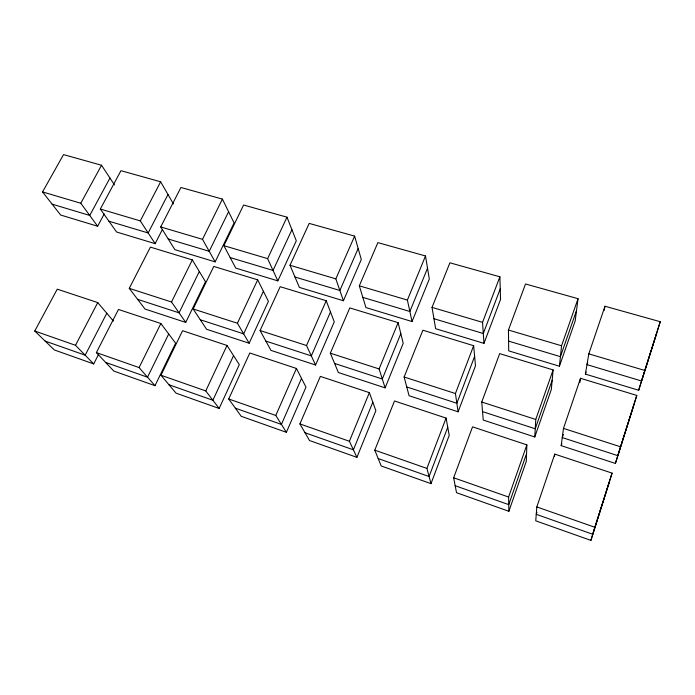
<?xml version="1.0" encoding="UTF-8"?>
<svg xmlns="http://www.w3.org/2000/svg" width="695" height="695" viewBox="0 0 695 695"><rect width="100%" height="100%" fill="white"/><g stroke="black" fill="none" stroke-linecap="round" stroke-linejoin="round"><path stroke-width="1.04" d="M526.862 444.87L526.289 461.332L508.888 511.285L456.519 492.703L453.653 477.786L472.539 426.852L526.862 444.87L508.601 497.038L508.888 511.285M534.776 436.973L535.767 419.459L553.107 369.922L499.688 353.633L481.739 402.031L483.242 420.058L534.776 436.973L551.335 389.435L553.107 369.922M536.827 506.933L535.749 520.824L590.906 540.397L612.078 473.121L554.758 454.113L536.827 506.933L594.851 527.262L590.906 540.397M559.414 366.23L561.56 345.78L578.04 298.685L525.516 283.977L508.436 330.029L508.714 350.862L559.414 366.23L575.199 320.925L578.04 298.685M554.506 456.276L554.758 454.113M561.186 445.643L563.497 428.398L580.516 378.28L636.794 395.438L615.388 463.435L561.186 445.643L561.881 443.601M579.839 382.563L580.516 378.28M585.399 374.11L588.804 353.859L604.98 306.234L660.25 321.707L638.662 390.26L585.399 374.11L586.085 372.068M604.198 310.439L604.98 306.234M615.388 463.435L636.794 395.438M638.662 390.26L660.25 321.707M594.851 527.262L612.078 473.121M609.567 481.392L592.748 534.264L536.253 514.335L536.94 512.311M633.727 405.454L617.759 455.642L562.264 437.581L563.306 434.514M656.688 333.27L641.511 380.99L586.997 364.632L587.683 362.599M526.558 453.635L508.749 504.631L455.173 485.727M552.16 380.304L535.237 428.78L482.539 411.622M576.529 310.517L560.422 356.657L508.584 341.106M430.987 483.642L449.222 435.365L446.077 418.077L394.499 400.98L374.787 450.16L381.199 465.971L430.987 483.642L426.904 468.413L446.077 418.077M458.109 411.814L475.484 365.813L473.651 345.693L422.881 330.212L404.116 377.003L409.06 395.716L458.109 411.814L455.425 393.544L473.651 345.693M483.963 343.356L500.539 299.476L499.896 276.801L449.9 262.806L432.029 307.381L435.643 328.709L483.963 343.356L482.539 322.35L499.896 276.801M447.745 427.277L429.076 476.518L378.202 458.57M474.624 356.396L456.85 403.265L406.749 386.95M500.235 288.851L483.294 333.522L433.949 318.718M356.917 457.353L375.873 410.658L369.366 392.649L320.352 376.395L299.91 423.924L309.518 440.526L356.917 457.353L349.403 441.264L299.91 423.924M385.126 387.862L403.213 343.313L398.113 322.662L349.793 307.92L330.325 353.208L338.378 372.52L385.126 387.862L379.105 368.932L398.113 322.662M412.048 321.55L429.319 279.016L425.505 255.969L377.88 242.633L359.306 285.819L365.944 307.581L412.048 321.55L407.392 300.075L425.505 255.969M372.824 402.223L353.399 449.821L305.018 432.75M400.824 333.635L382.311 379.001L334.608 363.468M427.529 268.209L409.868 311.49L362.825 297.373M349.403 441.264L369.366 392.649M286.383 432.316L305.982 387.115L296.444 368.472L249.792 352.999L228.716 398.982L241.208 416.288L286.383 432.316L275.785 415.471L228.716 398.982M315.556 365.023L334.269 321.855L326.216 300.735L280.181 286.696L260.078 330.551L270.954 350.384L315.556 365.023L306.53 345.528L260.078 330.551M343.417 300.753L361.304 259.47L354.624 236.118L309.188 223.399L289.997 265.273L299.38 287.4L343.417 300.753L335.833 278.86L354.624 236.118M301.508 378.375L281.414 424.428L235.362 408.182M330.49 311.951L311.325 355.892L265.855 341.089M358.168 248.515L339.864 290.484L294.975 277.018M275.785 415.471L296.444 368.472M306.53 345.528L326.216 300.735M219.151 408.46L239.306 364.649L227.022 345.45L182.577 330.716L160.953 375.239L176.052 393.161L219.151 408.46L205.763 390.938L160.953 375.239M249.158 343.234L268.426 301.352L257.697 279.842L213.782 266.446L193.132 308.962L206.563 329.256L249.158 343.234L237.412 323.245L193.132 308.962M277.852 280.876L296.296 240.791L286.992 217.179L243.606 205.025L223.868 245.665L235.753 268.105L277.852 280.876L267.61 258.636L223.868 245.665M233.546 355.649L212.879 400.251L168.972 384.761M263.396 291.266L243.65 333.861L200.264 319.735M291.926 229.715L273.048 270.442L230.175 257.576M205.763 390.938L227.022 345.45M237.412 323.245L257.697 279.842M267.61 258.636L286.992 217.179M154.994 385.682L175.635 343.2L160.866 323.514L118.463 309.457L96.37 352.608L113.824 371.069L154.994 385.682L139.078 367.577L96.37 352.608M185.739 322.419L205.494 281.762L192.324 259.904L150.389 247.116L129.261 288.364L145.003 309.049L185.739 322.419L171.517 301.995L129.261 288.364M215.155 261.867L234.085 222.921L222.4 199.091L180.926 187.476L160.719 226.944L174.862 249.653L215.155 261.867L202.497 239.332L160.719 226.944M168.711 333.965L147.531 377.194L105.64 362.416M199.317 271.502L179.067 312.837L137.619 299.345M228.594 211.732L209.212 251.286L168.225 238.993M139.078 367.577L160.866 323.514M171.517 301.995L192.324 259.904M202.497 239.332L222.4 199.091M113.415 321.081L97.752 302.586L57.259 289.163L34.75 331.02L54.34 349.959L93.703 363.928L98.603 354.337M173.437 203.948L160.641 181.795L120.956 170.683L100.332 209.047L116.543 231.974L155.15 243.676L162.404 229.472M106.787 313.263L85.172 355.188L45.149 341.071M167.99 194.522L148.174 232.973L108.933 221.201M93.703 363.928L75.512 345.302L97.752 302.586M155.15 243.676L140.286 220.888L160.641 181.795M114.449 184.913L101.54 165.245L63.532 154.603L42.543 191.916L60.639 215.024L97.648 226.24L104.224 213.956M109.94 178.042L89.733 215.441L52.134 204.165M97.648 226.24L80.794 203.253L101.54 165.245M42.543 191.916L80.794 203.253M100.332 209.047L140.286 220.888M289.997 265.273L335.833 278.86M359.306 285.819L407.392 300.075M432.029 307.381L482.539 322.35M508.436 330.029L561.56 345.78M588.804 353.859L644.743 370.444M330.325 353.208L379.105 368.932M404.116 377.003L455.425 393.544M481.739 402.031L535.767 419.459M563.497 428.398L620.461 446.772M34.75 331.02L75.512 345.302M374.787 450.16L426.904 468.413M453.653 477.786L508.601 497.038"/></g></svg>
